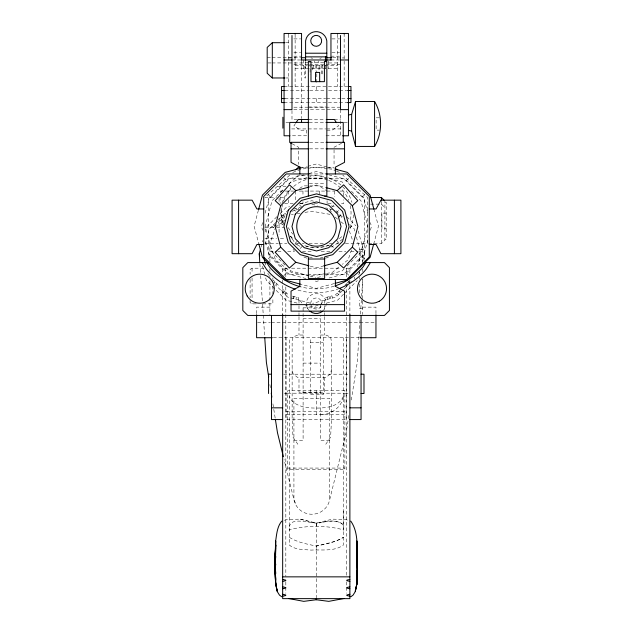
<?xml version="1.0" encoding="UTF-8"?>
<svg xmlns="http://www.w3.org/2000/svg" width="633" height="633" viewBox="0 0 633 633"><rect width="100%" height="100%" fill="white"/><g stroke="black" fill="none" stroke-linecap="round" stroke-linejoin="round"><path stroke-width="0.47" stroke-dasharray="3.17 2.37" d="M343.363 511.108L343.363 530.24L343.126 529.758C326.09 525.232 306.609 525.232 289.574 529.758L289.336 530.24C287.437 513.221 313.295 525.849 320.978 522.518M360.042 319.974L357.249 362.392L351.315 400.001M360.43 314.055L361.34 300.24M361.601 296.291L362.709 279.525M363.943 260.78L364.394 253.873L358.27 230.998M281.313 207.98L280.704 212.585L281.922 221.787L283.299 225.119M348.878 415.43L346.14 432.79L329.461 500.648A18.151 17.756 0 0 1 294.171 500.648L284.067 459.542M331.494 368.849L330.624 373.747L325.766 377.648L297.866 377.648L293.008 373.747L292.137 368.849M343.363 396.875C341.622 407.138 331.55 414.18 321.556 414.75M258.399 210.211L254.11 226.218L258.905 244.116M262.584 222.658L261.564 226.448L262.584 230.23M265.116 213.186L268.93 198.976L289.036 178.87L304.188 174.811M261.025 247.202L262.814 240.532M265.108 231.955L266.39 227.192L277.491 216.082M265.172 244.631L269.381 228.917L275.624 222.681L277.238 224.304M292.921 298.507L293.483 296.41M293.617 298.697L294.179 296.6M295.888 299.298L296.45 297.209M298.151 299.907L298.713 297.811L291.671 295.928M327.277 210.211L327.752 208.447M330.711 209.238L330.244 211.003L332.056 211.493L332.523 209.729L325.694 207.893M354.251 278.829L354.741 276.977M357.471 266.81L360.937 253.873L356.229 236.315M367.884 239.701L364.07 253.912L343.964 274.018L326.921 278.583M370.416 230.23L371.436 226.448L370.416 222.658M358.776 274.841L359.544 271.976M362.353 261.5L364.394 253.873M373.652 244.116L378.447 226.218L374.158 210.211M269.911 262.133L269.911 243.594L275.213 228.26M351.537 249.916L348.11 259.839L342.326 264.317M343.363 396.377C338.228 408.356 322.15 408.38 311.151 407.953C302.97 407.391 292.517 404.938 289.336 396.377M281.922 203.375L285.475 194.798L291.125 187.431M295.516 123.475L293.934 125.848L300.43 130.208L306.499 130.161L306.499 135.779L290.895 135.779M325.766 444.271L330.624 437.166L331.494 419.22L331.494 342.042L330.624 337.033L325.766 335.031L320.527 335.031M320.891 304.196L323.645 300.398M282.484 190.343L272.048 200.78L265.172 226.448L272.048 252.108L285.966 266.026M288.751 184.076L290.832 181.988L306.997 177.659M280.087 213.487L285.918 207.656L289.621 206.667M278.457 219.841L287.651 210.654M268.297 258.842L270.354 256.776M346.473 180.508L349.226 177.762M294.986 243.476L297.51 240.959M332.483 206.405L333.749 205.147M300.074 248.563L302.59 246.039M336.305 212.751L338.829 210.227M272.127 281.566L273.377 280.316L278.528 285.475L277.278 286.725M340.269 214.943L338.892 216.32L340.728 218.163L342.113 216.779M273.448 282.896L274.698 281.645M339.407 216.834L340.783 215.457M273.962 283.41L275.213 282.16M362.646 196.681L364.703 194.616M283.774 275.703L286.527 272.95M276.874 283.813L275.624 285.064L287.651 297.091L311.025 303.357M281.519 290.966L283.014 289.471L288.173 294.63L286.678 296.125M282.848 292.288L284.344 290.8M283.362 292.802L284.858 291.315M349.835 227.856L351.505 226.179M285.016 294.464L286.512 292.968M344.249 268.811L342.168 270.9L324.104 275.735M347.034 266.026L360.952 252.108L367.828 226.448L360.952 200.78L350.516 190.343M368.564 243.594L381.406 243.594L384.896 240.105L384.896 201.033M340.689 289.542L335.537 294.701L336.954 296.125M344.93 285.301L346.591 283.647M347.129 283.101L350.089 280.15L351.505 281.566M343.126 289.946L335.981 297.091L312.607 303.357M343.774 289.297L345.871 287.2M346.354 286.725L348.008 285.064M343.545 294.258L337.713 300.089L326.525 303.088M344.194 293.609L357.249 280.554M280.466 192.115L283.252 189.489M288.822 184.227L297.874 175.689L308.532 175.689M289.748 175.127L264.918 197.543L276.574 197.543M338.71 267.118L332.285 272.459L326.042 273.519M275.529 227.358L284.921 220.07M339.296 238.681L340.863 237.478A34.775 34.775 0 0 0 342.714 235.484M342.58 239.195L334.873 245.106A37.205 37.205 0 0 1 330.513 247.258M283.521 223.686L282.207 224.596L279.707 220.988L282.326 219.168L283.829 221.328M297.581 243.919L296.268 244.829L290.626 236.71M299.544 188.468L303.484 185.865L319.214 185.865L327.087 191.071M263.7 268.194L252.061 268.194L250.114 269.444L250.114 274.303M341.567 143.295L334.05 147.228L334.05 166.273M328.756 245.042L325.275 246.482L317.173 247.55M292.668 172.493L301.15 169.138L306.823 168.418M319.831 58.442L321.469 57.809M284.415 520.302L287.081 519.479L300.184 519.147L316.278 523.151L332.372 519.147L345.476 519.479L349.02 520.579M301.205 168.093L306.855 166.574M307.796 166.321L316.278 164.05L327.577 167.08M308.92 173.545L316.5 171.511L327.862 174.558M307.947 177.406L316.5 175.112L342.168 181.988L344.249 184.076M308.975 187.091L316.5 185.073L324.958 187.344M299.797 203.937L311.816 200.716L313.47 201.159M293.617 209.056L300.659 207.165M291.536 211.319L298.578 209.428L298.151 207.838M320.116 258.05L323.74 257.077M324.025 265.797L316.5 267.814L308.975 265.797M317.45 277.523L323.154 275.996M318.391 280.87L316.5 281.376L314.609 280.87M334.177 283.592L316.278 288.387L300.264 284.098M318.13 305.335L311.816 307.029L305.502 305.335M291.354 214.737L293.301 214.405M297.201 213.74L300.121 213.242M304.995 212.411L311.816 211.248L332.285 214.737M325.457 273.622L311.816 275.948L291.354 272.459L275.529 259.839L269.911 243.594M323.147 522.193C329.643 520.856 337.555 519.986 343.126 524.401M307.765 168.299L316.278 167.223L327.617 168.655M293.902 38.898L300.604 38.898M331.914 38.898L339.573 38.898M285.657 42.704L288.521 42.704M293.902 52.602L300.604 52.602M331.914 52.602L339.573 52.602M293.902 56.171L301.561 56.171M330.956 56.171L339.573 56.171M267.189 57.722L271.074 57.722M272.04 57.722L299.907 57.722M332.673 57.722L337.555 57.722M288.521 57.935L295.12 57.935M337.555 57.935L341.329 57.935M342.279 57.935L344.162 57.935M291.987 59.977L299.828 59.977M330.956 59.977L339.573 59.977M305.604 62.786L308.5 62.786M309.458 62.786L326.81 62.786M268.163 62.944L271.074 62.944M272.04 62.944L305.604 62.944M328.764 62.944L337.555 62.944M293.926 64.487L308.493 64.487M309.466 64.487L340.53 64.487M295.12 65.262L307.266 65.262M308.382 65.262L310.107 65.262L310.107 74.654M311.032 65.262L323.265 65.262M325.148 65.262L337.555 65.262M295.12 68.696L337.555 68.696M285.657 77.97L288.521 77.97M284.067 86.499L347.588 86.499M284.905 90.519L308.714 90.519M309.664 90.519L325.686 90.519M328.535 90.519L346.655 90.519M284.905 98.566L325.686 98.566M326.628 98.566L340.918 98.566M341.82 98.566L346.655 98.566M284.067 102.586L347.351 102.586M308.358 107.009L325.868 107.009M293.926 107.199L308.493 107.199M309.466 107.199L340.53 107.199M293.783 109.628L339.66 109.628M379.412 117.817L376.144 117.817L376.144 130.129L379.412 130.129M297.273 119.518L291.987 119.518L291.987 109.628M308.92 119.518L325.56 119.518M334.366 119.518L340.53 119.518M285.974 122.414L288.925 122.414M309.173 122.414L325.006 122.414M344.138 122.414L347.47 122.414M291.655 128.926L325.718 128.926M326.691 128.926L342.263 128.926M326.019 135.779L341.622 135.779M309.521 142.322L325.093 142.322M309.521 148.834L325.093 148.834M299.496 167.223L334.05 167.223M308.967 173.948L325.591 173.948M309.497 175.689L316.278 175.689A37.205 37.205 0 0 1 325.908 176.955M308.358 178.11L325.868 178.11M306.752 178.807L288.229 178.807L268.574 198.461L268.574 255.004L288.229 274.651L306.752 274.651M307.725 178.807L344.771 178.807L364.426 198.461L364.426 255.004L344.771 274.651L324.302 274.651M309.331 183.744L325.868 183.744M277.476 186.213L286.053 186.213M280.15 191.071L280.664 191.071M285.404 191.071L293.712 191.071M299.29 191.071L334.192 191.071M339.747 191.071L343.735 191.071L343.735 195.882M280.451 197.543L284.336 197.543M384.896 202.251L386.193 202.251L386.193 239.598L384.896 239.598M284.613 203.565L293.166 203.565M299.544 203.565L304.465 203.565M314.3 203.565L319.214 203.565M327.949 203.565L333.005 203.565M341.511 203.565L343.735 203.565L343.735 199.719M370.582 204.135L381.406 204.135L384.896 207.624M386.193 213.123L381.913 213.123L381.913 228.719L386.193 228.719M264.918 227.619L275.6 227.619M276.574 227.619L284.336 227.619M264.918 238.412L276.534 238.412M280.403 238.412L285.238 238.412M264.918 243.594L278.156 243.594M279.074 243.594L286.899 243.594M299.393 243.594L295.706 243.594L297.676 245.106A37.205 37.205 0 0 0 302.044 247.258M302.25 243.594L304.18 243.594M309.023 243.594L323.534 243.594M329.342 243.594L332.238 243.594M336.843 243.594L338.758 243.594M345.444 243.594L367.631 243.594L367.631 197.543L342.801 175.127M362.638 249.742L359.671 249.742L359.671 264.499M269.911 251.269L276.819 251.269M277.8 251.269L282.737 251.269M287.667 251.269L294.574 251.269M302.463 251.269L311.341 251.269M321.208 251.269L331.075 251.269M338.964 251.269L345.871 251.269M350.801 251.269L357.708 251.269M358.697 251.269L362.638 251.269M287.611 268.194L282.666 268.194L282.666 274.121M291.56 268.194L340.989 268.194M345.935 268.194L349.883 268.194L349.883 274.121M307.725 274.651L323.321 274.651M250.114 300.39L250.114 302.614L252.061 303.864L256.911 303.864M262.727 303.864L272.878 303.864L272.878 298.641M269.911 307.14L256.602 307.14L256.602 314.047M362.638 307.14L375.955 307.14L375.955 314.047M303.104 307.844L320.527 307.844M362.638 308.762L359.671 308.762L359.671 300.121M303.104 318.446L320.527 318.446M257.584 322.426L270.41 322.426M271.399 322.426L281.258 322.426M282.247 322.426L374.965 322.426M303.104 335.031L297.866 335.031L293.008 337.033L292.137 342.042L292.137 419.22L293.008 437.166L297.866 444.271M273.306 337.713L359.251 337.713M310.289 342.279L323.241 342.279M303.104 363.113L320.527 363.113M283.655 374.198L349.883 374.198M303.104 392.689L320.527 392.689M287.675 393.196L344.874 393.196M284.336 393.52L287.675 393.52M344.874 393.52L349.052 393.52M286.076 411.703L346.473 411.703M286.076 414.75L346.473 414.75M293.926 440.433L303.104 440.433L303.104 305.668M329.706 440.433L320.527 440.433L320.527 316.381M287.675 468.072L344.874 468.072M326.881 130.169L332.08 130.208L338.584 125.848L337.001 123.475M328.567 168.774L331.399 169.138L335.64 170.815M314.474 247.432L307.274 246.482L303.793 245.042M300.184 519.147L316.278 523.151L316.278 597.805M328.519 167.334L334.177 168.845M328.812 174.811L343.964 178.87L364.07 198.976L367.884 213.186M331.186 205.907L335.846 207.157M311.816 204.174L317.283 205.638M309.26 257.077L312.884 258.05M308.896 275.735L290.832 270.9L288.751 268.811M309.846 275.996L315.55 277.523M306.079 278.583L289.036 274.018L268.93 253.912L265.116 239.701M297.106 303.088L285.918 300.089L266.39 280.554L264.855 274.841M310.945 57.809L312.583 58.442M336.487 171.147L339.881 172.493M292.106 143.731L298.507 147.228L298.507 164.366M290.436 236.172A34.775 34.775 0 0 0 291.686 237.478L293.253 238.681M291.125 237.731L292.011 238.412M340.878 221.756L345.214 225.119M335.142 217.111L338.71 220.07M346.837 216.779L355.857 225.799M335.981 210.654L343.774 218.448M349.669 224.343L354.251 228.917L355.24 232.62M283.774 177.762L286.527 180.508M362.646 256.776L364.703 258.842M336.258 240.192L338.782 242.716M299.504 204.894L302.028 207.418M331.17 245.272L333.694 247.796M294.416 209.982L295.682 211.24M268.297 194.616L270.354 196.681M346.473 272.95L349.226 275.703M285.016 213.281L286.638 214.904L283.141 218.401L281.519 216.779M283.362 214.943L284.977 216.557M282.848 215.457L284.47 217.072M348.759 281.471L350.184 282.896M348.245 281.986L349.669 283.41M277.278 221.02L278.9 222.642L275.584 225.957L273.962 224.343M273.448 224.85L275.07 226.472M339.367 290.871L340.783 292.288M338.853 291.386L340.269 292.802M272.127 226.179L273.741 227.801M337.191 293.039L338.615 294.464M289.336 537.306C297.178 542.37 307.14 544.127 316.278 546.05C325.465 544.151 335.411 542.315 343.363 537.377C335.435 542.323 325.386 543.636 316.35 546.05L316.35 550.093M290.579 236.038L291.686 237.478M299.939 300.39L302.748 304.204M288.197 227.619L292.691 234.083M295.54 503.346L293.926 499.666L293.926 398.268L329.706 398.268L329.706 499.666M283.196 223.117L281.503 212.894M306.673 306.135L307.67 308.532M349.353 230.966L352.787 240.904M343.363 525.279C336.938 518.016 324.594 521.916 316.35 523.499L316.35 526.806M332.523 298.024L331.945 295.864L324.903 297.755L325.481 299.907M330.141 296.355L330.711 298.507M329.437 296.537L330.015 298.697M327.174 297.146L327.752 299.298M295.888 208.447L296.315 210.037M265.172 263.114L265.67 264.966M267.894 273.282L268.392 275.133M262.553 266.264L264.602 273.883M269.887 384.571L270.647 389.39M272.926 403.854L275.213 418.326M259.886 263.739L260.598 274.587M260.669 275.577L262.489 303.199M262.553 304.188L264.697 336.74M381.406 201.31L381.406 243.594M362.638 243.594L362.638 263.629M362.638 268.946L362.638 271.62M362.638 278.916L362.638 314.522M359.671 271.62L359.671 273.527M359.671 277.349L359.671 279.256M359.671 284.027L359.671 293.119M349.883 280.008L349.883 315.44M346.734 268.194L346.734 277.088M346.734 283.98L346.734 576.465M346.734 581.885L346.734 586.348M346.734 587.337L346.734 593.263M346.473 337.713L346.473 419.568L286.076 419.568L286.076 337.713M344.162 33.454L344.162 86.499M343.363 337.713L343.363 545.068C334.382 551.715 321.635 549.46 311.151 550.093C303.887 549.436 295.207 550.03 289.336 545.068L289.336 337.713M340.53 109.628L340.53 135.779M337.555 34.435L337.555 86.499M334.438 191.071L334.438 196.839M328.59 60.942L328.59 68.696M327.087 200.685L327.087 203.565M325.22 65.262L325.22 69.954M324.65 300.129L324.65 311.76M324.65 312.734L324.65 315.645M324.65 316.611L324.65 335.031M324.65 377.648L324.65 392.191L298.99 392.191L298.99 377.648M323.241 337.713L323.241 394.755L310.289 394.755L310.289 337.713M322.569 65.262L322.569 74.654L321.643 74.654L321.643 65.262M320.527 304.695L320.527 310.732M319.918 65.262L319.918 69.954L318.992 69.954L318.992 65.262M319.728 191.071L319.728 193.959M319.728 198.762L319.728 203.565M318.185 60.926L318.185 62.786M316.801 65.262L316.801 72.858M316.801 73.808L316.801 82.361M316.35 395.451L316.35 414.75M316.255 86.499L316.255 90.519M316.255 98.566L316.255 102.586M316.278 390.688L316.278 393.52M315.875 65.262L315.875 70.959M314.229 60.926L314.229 62.786M313.691 65.262L313.691 69.954L312.765 69.954L312.765 65.262M305.731 65.262L305.731 77.946L304.805 77.946L304.805 65.262M305.604 61.528L305.604 68.696M303.595 59.977L303.595 68.696M302.97 191.071L302.97 195.882M302.97 201.642L302.97 203.565M301.561 60.95L301.561 118.482M298.99 300.129L298.99 311.76M298.99 312.734L298.99 315.645M298.99 316.611L298.99 335.031M295.611 191.071L295.611 200.685M295.12 34.435L295.12 86.499M288.521 34.435L288.521 86.499M288.252 191.071L288.252 195.882M288.252 199.719L288.252 203.565M285.823 268.194L285.823 277.088M285.823 286.939L285.823 576.465M285.823 581.885L285.823 586.348M285.823 587.337L285.823 593.263M282.666 280.008L282.666 315.44M280.15 196.839L280.15 203.565M279.074 198.343L279.074 202.283M279.074 218.021L279.074 234.74M272.878 277.974L272.878 279.691M272.878 286.029L272.878 294.084M269.911 268.803L269.911 271.399M269.911 274.967L269.911 277.27M269.911 280.886L269.911 314.522M252.061 268.194L252.061 273.416M252.061 277.974L252.061 298.641M252.061 303.254L252.061 303.864M250.114 279.335L250.114 297.755M329.587 245.018A34.775 34.775 0 0 1 304.679 245.675M283.196 223.631A34.775 34.775 0 0 1 282.46 204.768M283.489 201.294A34.775 34.775 0 0 1 291.053 188.951M293.688 186.458A34.775 34.775 0 0 1 327.878 180.112M328.733 180.429A34.775 34.775 0 0 1 348.743 200.432M350.286 205.654A34.775 34.775 0 0 1 349.867 221.89M321.105 306.348A5.57 5.57 0 0 1 310.89 305.003M310.7 303.563A5.57 5.57 0 0 1 316.278 297.985A5.57 5.57 0 0 1 321.849 303.563M353.428 214.832A37.205 37.205 0 0 1 349.851 228.917M328.685 177.826A37.205 37.205 0 0 1 341.179 185.255M342.58 186.585A37.205 37.205 0 0 1 351.948 202.331M328.4 257.156A31.539 31.539 0 0 1 324.041 258.612M306.847 258.137A31.539 31.539 0 0 1 302.582 256.452M294.337 250.7A31.539 31.539 0 0 1 293.063 249.394M334.177 286.179A60.823 60.823 0 0 1 300.224 286.709M309.244 310.589A9.938 9.938 0 0 1 309.244 296.529A9.938 9.938 0 0 1 323.305 296.529A9.938 9.938 0 0 1 323.305 310.589M339.209 288.545A64.701 64.701 0 0 1 296.038 289.503M344.874 390.688L287.675 390.688L287.675 469.607L344.874 469.607L344.874 390.688"/><path stroke-width="0.95" d="M357.099 573.973L356.885 581.165L357.091 573.395M357.336 561.297C356.806 547.941 358.84 532.685 350.801 521.125M275.664 548.043C275.806 562.42 273.527 577.161 277.27 591.238C273.321 574.827 276.004 557.689 275.664 541.009C276.692 534.173 277.135 526.672 281.756 521.125M357.115 574.068L357.028 577.874L357.123 574.123M357.336 564.565L356.885 541.009L357.321 564.644M357.336 565.68L357.265 556.328M275.664 544.831L275.126 561.93L275.664 581.165L275.126 556.423L275.664 541.009L275.126 561.598L275.664 573.68L275.126 561.93L275.664 544.831L275.126 572.145M357.234 573.815L356.885 584.101L355.279 591.238L356.885 583.673L357.226 574.004M357.329 571.013L356.885 548.043L357.423 566.685L356.885 579.591L357.265 570.428M357.329 571.108L357.344 565.309M357.249 570.167L357.028 576.03L357.423 568.41M275.521 547.925L275.126 557.8L275.664 565.095L275.126 560.126M357.344 568.553L356.885 556.304L357.423 572.145L356.885 584.101L356.885 583.673L355.279 591.578L353.087 595.107L350.801 596.792M357.344 563.457L357.344 558.662M357.336 563.892L357.273 557.182M275.126 556.423L275.671 545.029M258.652 209.262L262.434 195.138L285.19 172.382L300.264 168.338M259.823 262.75L259.237 253.873L260.511 249.109M308.975 187.091L295.817 190.62L280.672 205.757L275.126 226.448L280.672 247.131L295.817 262.276L308.975 265.797M324.025 265.797L337.183 262.276L352.328 247.131L357.874 226.448L352.328 205.757L337.183 190.62L325.9 187.59M373.652 244.116L370.115 257.307L347.359 280.063L335.118 283.339M351.647 114.351L355.532 101.502L374.578 101.502C382.593 114.897 382.593 133.049 374.578 146.445L355.532 146.445L351.647 131.047L351.647 114.351L348.451 115M365.827 262.584L363.144 266.817A60.823 60.823 0 0 1 335.086 285.887M370.376 262.584L366.127 269.286A64.701 64.701 0 0 1 340.095 288.205M296.046 122.683L298.151 119.518L308.92 119.518M280.672 247.131L275.205 252.227L289.36 268.044L295.817 262.276M352.328 205.757L357.795 200.661L343.64 184.844L337.183 190.62M284.708 42.704L272.309 42.704L267.189 47.412L267.189 73.254L272.309 77.97L284.708 77.97M295.587 169.858L298.507 167.223L300.477 167.223M344.004 598.509L328.796 601.35L316.278 599.752L303.761 601.35L288.553 598.509M282.666 581.379L285.459 580.762A15.888 1.654 0 0 0 285.459 580.05L282.666 579.432M282.666 588.769L285.459 588.152A15.888 1.654 0 0 0 285.459 587.448L282.666 586.831M349.883 579.432L347.098 580.05A15.888 1.654 0 0 0 347.098 580.762L349.883 581.379M282.666 596.215L285.459 595.59A15.888 1.654 0 0 0 285.459 594.885L282.666 594.268M349.883 586.831L347.098 587.448A15.888 1.654 0 0 0 347.098 588.152L349.883 588.769M349.883 594.268L347.098 594.885A15.888 1.654 0 0 0 347.098 595.59L349.883 596.215M305.604 53.212L326.81 53.212M305.604 56.867L326.81 56.867M300.857 57.722L305.604 57.722M326.81 57.722L331.692 57.722M284.067 59.977L291.987 59.977M300.77 59.977L331.281 59.977M340.53 59.977L348.451 59.977M284.296 86.499L281.566 86.499L281.566 102.586L284.162 102.586M348.221 86.499L350.951 86.499L350.951 102.586L347.485 102.586M281.566 90.519L284.905 90.519M347.612 90.519L350.951 90.519M281.566 98.566L284.905 98.566M347.612 98.566L350.951 98.566M284.067 109.628L291.987 109.628L291.987 35.495M348.451 109.628L340.53 109.628L340.53 35.495M326.533 119.518L334.366 119.518L336.471 122.683M308.398 122.414L289.708 122.414L289.708 142.417L291.307 143.295M325.979 122.414L343.236 122.414L343.236 142.417M289.922 135.779L284.067 135.779L284.067 33.454L301.561 33.454L301.561 59.977M342.595 135.779L348.451 135.779L348.451 33.454L330.956 33.454L330.956 59.977M308.548 142.322L291.038 142.322L291.038 162.333L299.828 167.144L299.828 173.948M326.066 142.322L344.558 142.322L344.558 162.333L335.371 167.144L335.371 173.948M291.038 148.834L308.548 148.834M326.066 148.834L344.558 148.834M308.967 173.948L286.219 173.948L263.716 196.444L263.716 257.014L286.219 279.517L346.781 279.517L369.284 257.014L369.284 196.444L346.781 173.948L326.573 173.948M324.697 196.064L326.842 196.064L326.842 61.496L324.413 61.496L324.413 81.665L310.977 81.665L310.977 61.496L308.358 61.496L308.358 196.048M370.582 197.543L381.406 197.543L384.199 200.337M263.716 208.961L256.911 208.961L252.1 200.163L232.089 200.163L232.089 253.691L252.1 253.691L256.911 244.504L263.716 244.504M369.284 208.961L376.089 208.961L380.9 200.163L400.911 200.163L400.911 253.691L380.9 253.691L376.089 244.504L369.284 244.504M308.358 259.016L324.642 259.016M268.321 262.584L247.788 262.584L242.819 267.656L242.819 310.471L247.788 315.44L384.46 315.44L389.43 310.471L389.43 267.656L384.46 262.584L364.236 262.584M291.038 304.623L344.558 304.623M272.325 337.713L256.602 337.713L256.602 314.783M360.169 337.713L375.955 337.713L375.955 314.783M271.502 374.198L268.558 374.198L268.558 393.52M361.055 374.198L363.991 374.198L363.991 393.52L361.055 393.52M271.502 407.834L282.666 407.834M349.883 407.834L361.055 407.834M282.666 419.568L271.502 419.568L271.502 315.44M349.883 419.568L361.055 419.568L361.055 315.44M282.666 576.853L349.883 576.853M348.451 130.406L351.647 131.047M335.118 169.098L347.359 172.382L370.115 195.138L373.905 209.262M300.264 284.098L285.19 280.063L262.434 257.307L258.905 244.116M281.756 596.792L279.469 595.107L277.27 591.578L275.664 583.673L275.664 584.101L275.126 568.205L275.521 554.674L275.126 566.685L275.664 579.591L275.126 566.685L275.664 556.304L275.126 565.277L275.521 576.03L275.126 568.41M295.817 190.62L289.36 184.844L275.205 200.661L280.672 205.757M337.183 262.276L343.64 268.044L357.795 252.227L352.328 247.131M335.506 168.544L336.97 169.858M266.73 262.584L269.413 266.817A60.823 60.823 0 0 0 300.224 286.709M262.173 262.584L266.422 269.286A64.701 64.701 0 0 0 295.136 289.194M263.684 257.568L265.172 263.114M259.237 253.873L259.752 255.779M283.362 456.686L277.491 432.79L275.363 419.283M268.669 376.857L266.39 362.392L264.76 337.729M271.256 393.251L271.866 397.105M357.423 556.423L356.703 541.191L357.423 572.145M357.218 554.461L357.028 547.925L357.265 553.851M357.344 555.821L357.423 557.8M356.885 544.831L357.186 554.334M357.028 547.925L357.202 553.78M394.399 200.163L394.399 253.691M381.406 197.543L381.406 200.487M374.578 101.502L374.578 146.445M355.532 101.502L355.532 146.445M349.883 314.546L349.883 598.636L282.666 598.636L282.666 314.546M344.162 33.454L344.162 33.96M337.555 33.454L337.555 33.96M335.371 279.517L335.371 286.322L344.558 291.133L344.558 311.135L291.038 311.135L291.038 291.133L299.828 286.322L299.828 279.517M326.81 60.815L326.81 40.836L326.042 38.075A10.745 10.745 0 0 0 306.364 38.075L305.604 40.836L305.604 60.815M325.425 56.867L325.425 60.815M319.657 81.665L319.657 72.415L315.543 72.415L315.543 81.665M316.278 598.628L316.278 599.752M301.561 119.463L301.561 122.414M295.12 33.454L295.12 33.96M288.521 33.454L288.521 33.96M282.88 117.24L282.88 128.167M272.309 42.704L272.309 77.97M238.601 200.163L238.601 253.691M322.664 311.175A9.938 9.938 0 0 1 309.885 311.175M288.292 210.156L283.924 226.448L288.292 242.732L300.216 254.656L308.358 256.84L308.358 278.441L324.642 278.441L324.642 256.84L332.784 254.656L344.708 242.732L349.076 226.448L344.708 210.156L332.784 198.232L316.5 193.872L300.216 198.232L288.292 210.156M290.46 211.414L286.433 226.448L290.46 241.474L301.466 252.48L316.5 256.507L331.534 252.48L342.54 241.474L346.567 226.448L342.54 211.414L331.534 200.408L316.5 196.38L301.466 200.408L290.46 211.414M295.263 214.183L291.979 226.448L295.263 238.704L304.236 247.685L316.5 250.969L328.764 247.685L337.737 238.704L341.021 226.448L337.737 214.183L328.764 205.203L316.5 201.919L304.236 205.203L295.263 214.183M379.286 301.268L375.788 302.716A14.527 14.527 0 0 1 357.716 286.163A14.527 14.527 0 0 1 380.354 276.787A14.527 14.527 0 0 1 379.286 301.268M247.155 295.951L245.707 292.446A14.527 14.527 0 0 1 262.26 274.382A14.527 14.527 0 0 1 271.636 297.019A14.527 14.527 0 0 1 247.155 295.951M306.625 243.547A19.75 19.75 0 0 0 336.25 226.448A19.75 19.75 0 0 0 306.625 209.341A19.75 19.75 0 0 0 306.625 243.547M312.346 44.698A5.46 5.46 0 0 0 321.485 42.253A5.46 5.46 0 0 0 314.791 35.559A5.46 5.46 0 0 0 312.346 44.698"/></g></svg>
